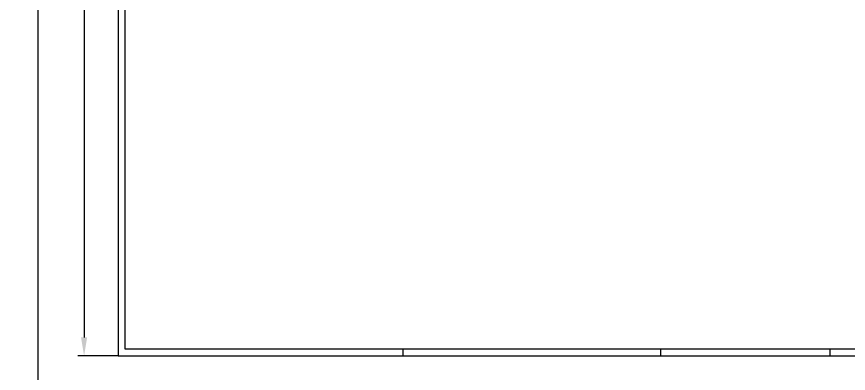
# Model space of a CAD drawing. Header units: millimetres. Extents: x -80 to 17556, y -2605 to 646.
# Drawn here: x -80 to 534, y -18 to 245 of the extents above; entities that cross this region are included whole.
import ezdxf

# ---------------------------------------------------------------- set-up
doc = ezdxf.new("R2010")
doc.units = ezdxf.units.MM
doc.header["$LTSCALE"] = 2
doc.layers.add('2', color=7, linetype='Continuous', lineweight=25)
doc.layers.add('5', color=7, linetype='Continuous', lineweight=25)
doc.layers.add('FRAME51', color=7, linetype='Continuous')
doc.styles.add('Arial', font='arial.ttf')
doc.styles.add('MONOSPACE821BT', font='monos.ttf', dxfattribs={"width": 0.8})
doc.styles.add('S07', font='simplex.shx', dxfattribs={"width": 0.7})
doc.styles.add('SIMPLEX', font='simplex.shx', dxfattribs={"width": 0.8})
doc.dimstyles.new('WALTER_1$0', dxfattribs={"dimtxt": 3.5, "dimasz": 4.5, "dimexe": 1.5, "dimexo": 0, "dimgap": 1.2, "dimtad": 1, "dimdec": 3, "dimdsep": 46, "dimtxsty": 'S07', "dimcen": 2.3, "dimclrd": 256, "dimclre": 256, "dimclrt": 256, "dimadec": 0, "dimazin": 0, "dimtfac": 0.6, "dimtdec": 3, "dimtmove": 0, "dimatfit": 3, "dimfxl": 1, "dimtolj": 1, "dimarcsym": 0})

# ---------------------------------------------------------------- blocks, each defined once
blk = doc.blocks.new('RAHMEN_RAHM-A1Q')
at = {"layer": '5', "color": 7, "linetype": 'Continuous'}
for p, q in [((-5, 589), (-5, -5)), ((-5, -5), (836, -5))]:
    blk.add_line(p, q, dxfattribs=at)
at = {"layer": '5', "color": 4, "linetype": 'Continuous'}
for p, q in [((0, 584), (0, 0)), ((0, 0), (831, 0))]:
    blk.add_line(p, q, dxfattribs=at)
at = {"layer": '5', "color": 3, "linetype": 'Continuous'}
for p, q in [((205, 0), (205, -5)), ((395, 0), (395, -5)), ((520, 0), (520, -5))]:
    blk.add_line(p, q, dxfattribs=at)
at = {"layer": 'FRAME51', "style": 'Arial'}
for tag, p in [('CAD_KDZNR', (1.36, 580.62)), ('CAD_KDMAT_PROMPT', (1.36, 575.62)), ('KDZNR', (47.61, 580.02)), ('KDMAT', (47.61, 575.02))]:
    blk.add_attdef(tag, p, '', height=1.8, dxfattribs=at)
at = {"layer": 'FRAME51', "flags": 1}
for tag, p in [('FILENAME', (739.82, -2.19)), ('KBZ', (751.5, -2.19))]:
    blk.add_attdef(tag, p, '', height=1, dxfattribs=at)
at = {"layer": 'FRAME51', "style": 'SIMPLEX', "width": 0.7}
for tag, p in [('MADR_INIT', (756.63, -3.52)), ('DATUM', (782.13, -3.52))]:
    blk.add_attdef(tag, p, '', height=2.5, dxfattribs=at)
blk = doc.blocks.new('*D28')
at = {"layer": '2', "lineweight": -2, "transparency": 16777216}
for p, q in [((-5, 589), (-34.53, 589)), ((-30.03, 575.5), (-30.03, 8.5)), ((-5, -5), (-34.53, -5))]:
    blk.add_line(p, q, dxfattribs=at)
at = {"layer": '2', "transparency": 16777216}
for points in [[(-32.28, 575.5), (-27.78, 575.5), (-30.03, 589)], [(-32.28, 8.5), (-27.78, 8.5), (-30.03, -5)]]:
    blk.add_solid(points, dxfattribs=at)
at = {"layer": 'Defpoints', "color": 0, "transparency": 16777216}
for p in [(-5, 589), (-30.03, -5), (-5, -5)]:
    blk.add_point(p, dxfattribs=at)
at = {"layer": '2', "transparency": 16777216, "insert": (-39.07, 292), "char_height": 10.5, "attachment_point": 5, "rotation": 90, "style": 'MONOSPACE821BT'}
blk.add_mtext('\\A1;594', dxfattribs=at)
blk = doc.blocks.new('*D29')
at = {"layer": '2', "lineweight": -2, "transparency": 16777216}
for p, q in [((-5, 589), (-68.35, 589)), ((-63.85, -47.5), (-63.85, 575.5)), ((-5, -61), (-68.35, -61))]:
    blk.add_line(p, q, dxfattribs=at)
at = {"layer": '2', "transparency": 16777216}
for points in [[(-66.1, 575.5), (-61.6, 575.5), (-63.85, 589)], [(-66.1, -47.5), (-61.6, -47.5), (-63.85, -61)]]:
    blk.add_solid(points, dxfattribs=at)
at = {"layer": 'Defpoints', "color": 0, "transparency": 16777216}
for p in [(-63.85, 589), (-5, 589), (-5, -61)]:
    blk.add_point(p, dxfattribs=at)
at = {"layer": '2', "transparency": 16777216, "insert": (-72.88, 264), "char_height": 10.5, "attachment_point": 5, "rotation": 90, "style": 'MONOSPACE821BT'}
blk.add_mtext('\\A1;650', dxfattribs=at)

msp = doc.modelspace()

# ---------------------------------------------------------------- block references
at = {"layer": 'FRAME51'}
msp.add_blockref('RAHMEN_RAHM-A1Q', (0, 0), dxfattribs=at)

# ---------------------------------------------------------------- dimensions: what is measured, and where the dimension line sits
at = {"layer": '2'}
for base, p1, p2, picture, middle in [((-63.8481, 589), (-5, -61), (-5, 589), '*D29', (-72.8826, 264)), ((-30.0338, -5), (-5, 589), (-5, -5), '*D28', (-39.0683, 292))]:
    dim = msp.add_linear_dim(base=base, p1=p1, p2=p2, angle=90, dimstyle='WALTER_1$0', override={"dimscale": 3, "dimtxsty": 'MONOSPACE821BT'}, dxfattribs=at)
    dim.commit()
    dim.dimension.update_dxf_attribs({"geometry": picture, "text_midpoint": middle})

doc.saveas('drawing.dxf')
